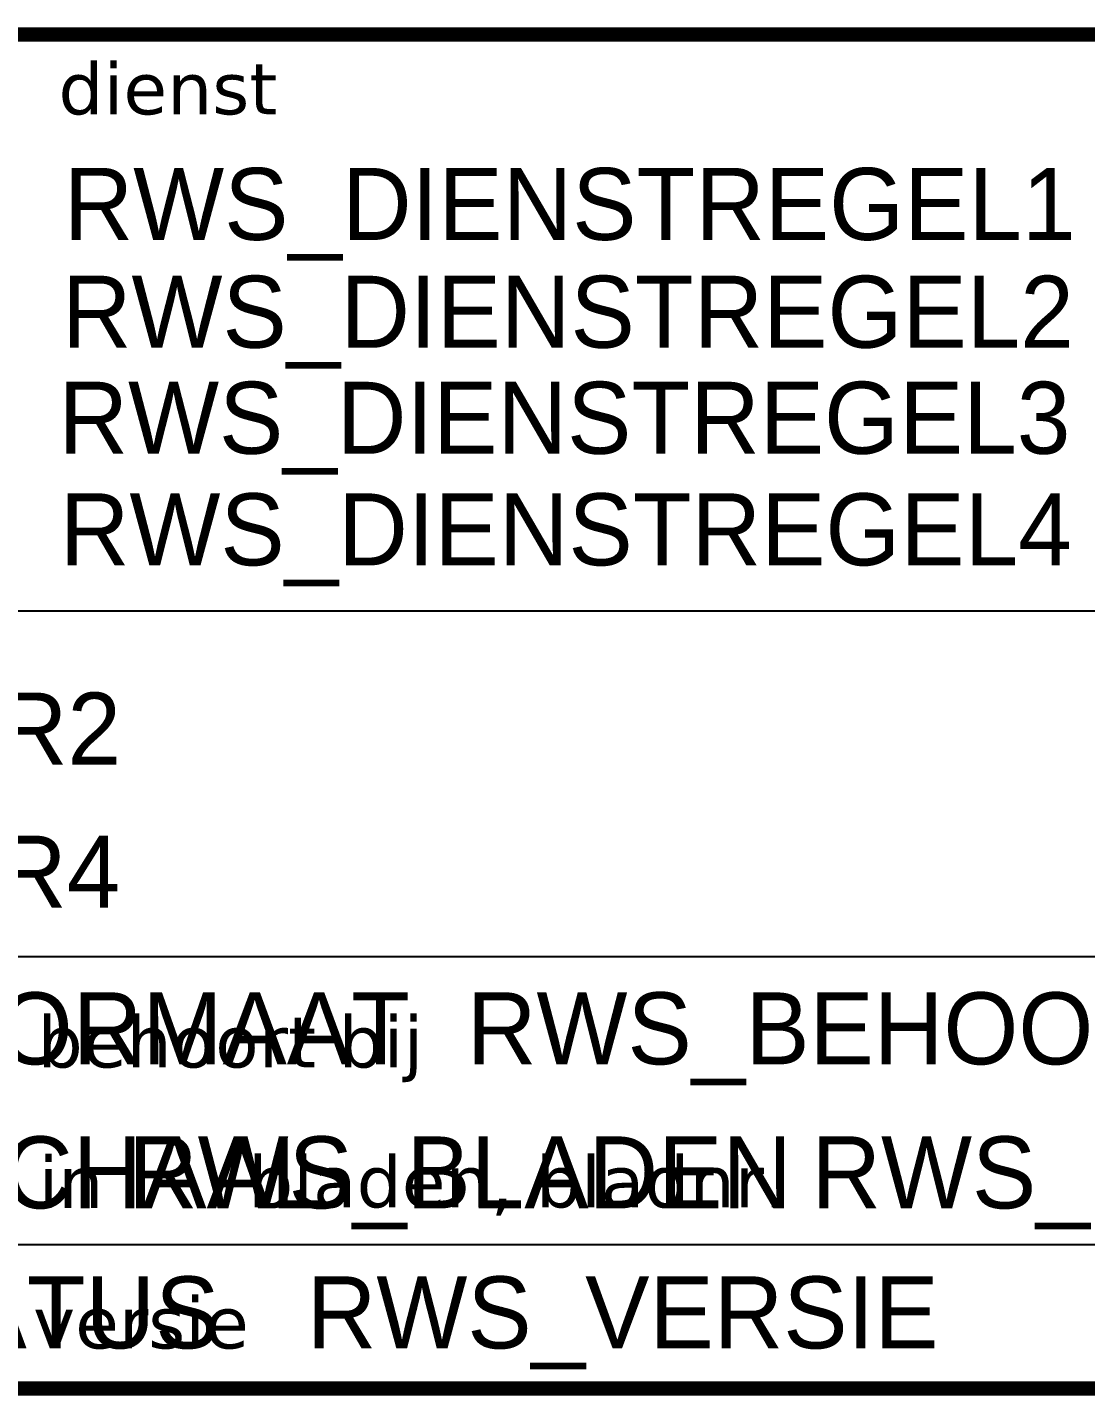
# Model space of a CAD drawing. Extents: x -180 to 14, y -9 to 47.
# Drawn here: x -74.73 to -38.01, y -0.25 to 47.25 of the extents above; entities that cross this region are included whole.
import ezdxf

# ---------------------------------------------------------------- set-up
doc = ezdxf.new("R2010")
doc.units = 0
doc.header["$MEASUREMENT"] = 0
for name, color, linetype in [('TO-XX-STEMPEL', 7, 'CONTINUOUS'), ('TO-XX-T18_1', 7, 'CONTINUOUS'), ('TO-XX-T25_1', 7, 'CONTINUOUS')]:
    doc.layers.add(name, color=color, linetype=linetype)
doc.styles.add('RIJKSHUISSTIJL', font='verdana.TTF', dxfattribs={"height": 1.8})
doc.styles.add('RTW_ISO', font='iso-rtw.shx')

msp = doc.modelspace()

# ---------------------------------------------------------------- linework, layer by layer
at = {"layer": 'TO-XX-STEMPEL'}
for p, q in [((-180, 27), (0, 27)), ((-180, 15), (-37.5, 15)), ((-180, 5), (0, 5))]:
    msp.add_line(p, q, dxfattribs=at)
at = {"layer": 'TO-XX-STEMPEL', "const_width": 0.5}
msp.add_lwpolyline([(0, 0), (0, 47), (-180, 47), (-180, 0), (0, 0)], dxfattribs=at)

# ---------------------------------------------------------------- texts
at = {"layer": 'TO-XX-T18_1', "style": 'RIJKSHUISSTIJL'}
for s, p in [('dienst', (-73.652, 44.232)), ('behoort bij', (-74.375, 11.143)), ('in', (-74.341, 6.269)), ('bladen, bladnr.', (-67.073, 6.286)), ('versie', (-74.533, 1.389))]:
    msp.add_text(s, height=1.8, dxfattribs=at).set_placement(p)
at = {"layer": 'TO-XX-T25_1', "style": 'RTW_ISO', "flags": 8}
for tag, p in [('RWS_DIENSTREGEL1', (-73.472, 39.87)), ('RWS_DIENSTREGEL2', (-73.531, 36.128)), ('RWS_DIENSTREGEL3', (-73.65, 32.447)), ('RWS_DIENSTREGEL4', (-73.603, 28.573)), ('RWS_OMSCHR2', (-97.856, 21.656)), ('RWS_OMSCHR4', (-97.883, 16.689)), ('RWS_FORMAAT', (-87.459, 11.25)), ('RWS_BEHOORTBIJ', (-59.479, 11.25)), ('RWS_SCHAAL', (-87.459, 6.25)), ('RWS_BLADEN', (-71.236, 6.25)), ('RWS_BLADNR', (-47.525, 6.25)), ('RWS_STATUS', (-90.912, 1.389)), ('RWS_VERSIE', (-65.034, 1.389))]:
    msp.add_attdef(tag, p, '', height=2.5, dxfattribs=at)

doc.saveas('drawing.dxf')
